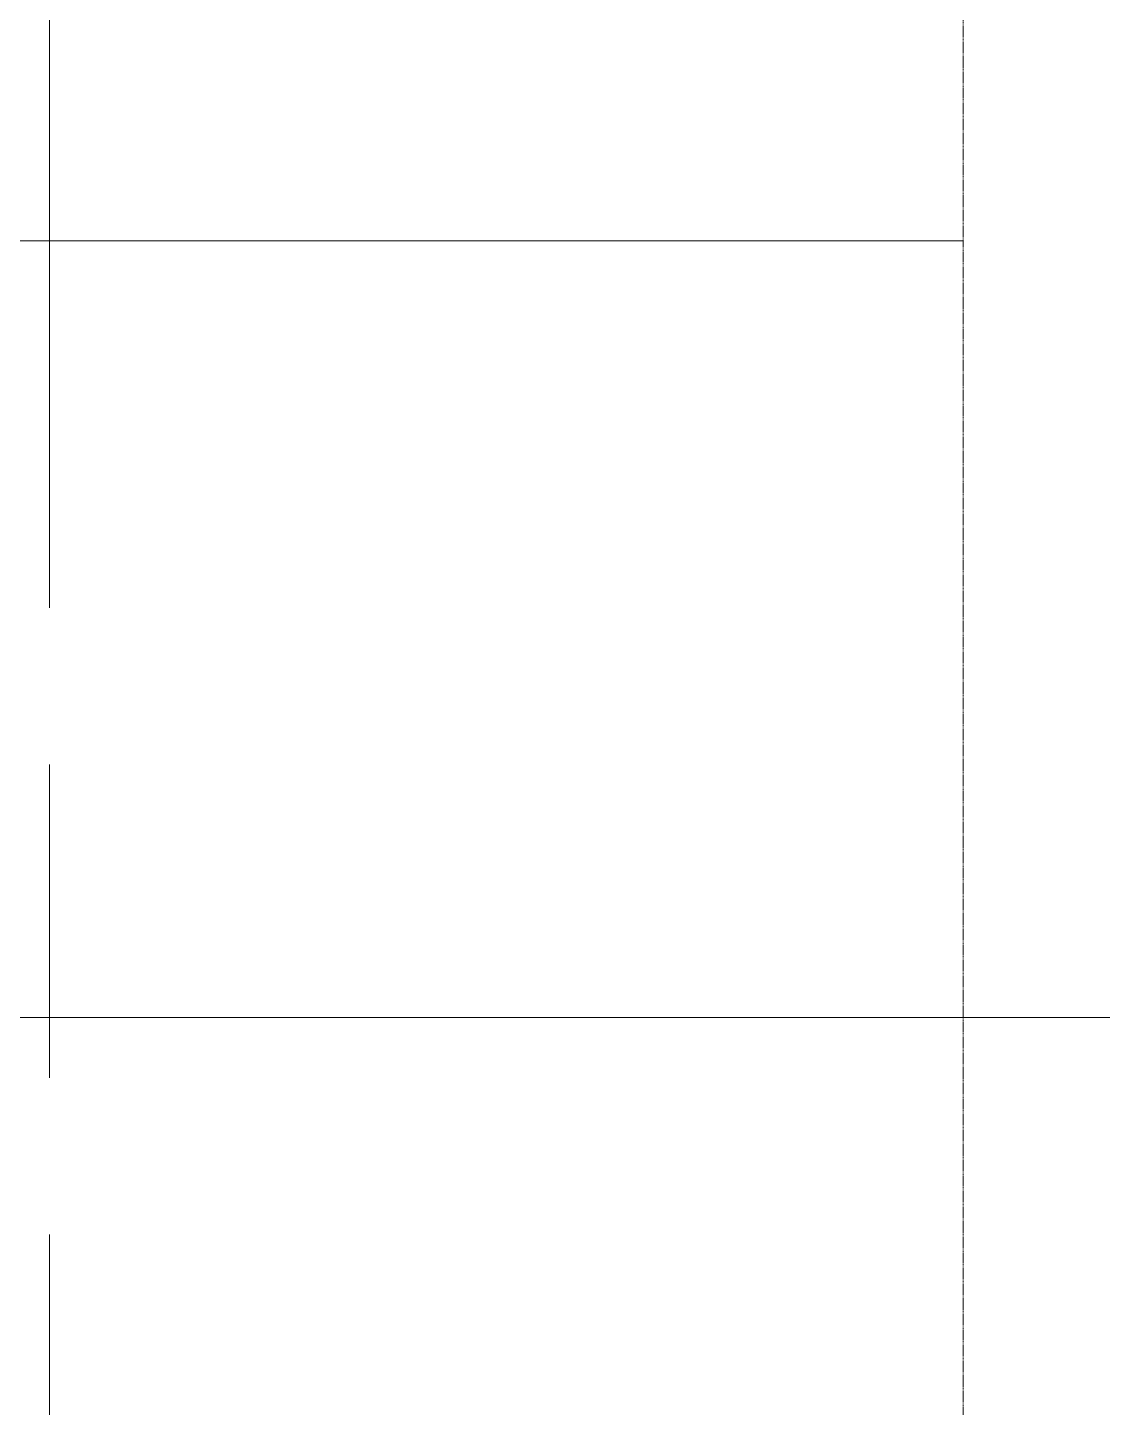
# Model space of a CAD drawing. Header units: millimetres. Extents: x -280308 to 6402717, y -14 to 2073074.
# Drawn here: x -31480 to -29627, y 563712 to 566091 of the extents above; entities that cross this region are included whole.
import ezdxf
from ezdxf.enums import TextEntityAlignment as Align

# ---------------------------------------------------------------- set-up
doc = ezdxf.new("R2010")
doc.units = ezdxf.units.MM
doc.linetypes.add('ACAD_ISO08W100', pattern=[36, 24, -3, 6, -3])
doc.linetypes.add('DASHED2', pattern=[0.375, 0.25, -0.125])
doc.layers.get('0').update_dxf_attribs({"lineweight": 0})
for name, color, linetype, lineweight in [('A-ANNOTATION', 144, 'Continuous', 0), ('A-FURN-EQPM', 177, 'Continuous', 0), ('A-Z22-T-Anno_Text', 152, 'Continuous', 9)]:
    doc.layers.add(name, color=color, linetype=linetype, lineweight=lineweight)
doc.layers.add('A-TEXT', color=254, linetype='Continuous')
doc.styles.get("Standard").update_dxf_attribs({"font": 'arial.ttf'})
doc.styles.add('TGF_A', font='arial.ttf')

# ---------------------------------------------------------------- blocks, each defined once
blk = doc.blocks.new('A$C3304e30a')
at = {"color": 0, "linetype": 'DASHED2', "lineweight": -2, "ltscale": 6}
for points in [[(0, -7225), (4000, -7225), (4000, -4825), (0, -4825)], [(0, -9625), (4000, -9625), (4000, -7225), (0, -7225)]]:
    blk.add_lwpolyline(points, close=True, dxfattribs=at)
blk = doc.blocks.new('*U552')
at = {"layer": 'A-ANNOTATION', "linetype": 'ACAD_ISO08W100', "ltscale": 0.25}
blk.add_lwpolyline([(0, -5), (0, -90.5606)], dxfattribs=at)
at = {"layer": 'A-TEXT'}
blk.add_attdef('N', text='', height=0.9, dxfattribs=at).set_placement((0, 2.75), align=Align.MIDDLE_CENTER)
blk = doc.blocks.new('A$Cf37525da')
at = {"color": 124, "xscale": -360.0000000000001, "yscale": 360.0000000000001, "zscale": 360.0000000000001, "rotation": 180}
blk.add_blockref('*U552', (-53750, -25932.8), dxfattribs=at)
blk = doc.blocks.new('*U540')
at = {"lineweight": -2}
blk.add_lwpolyline([(0.23438, 0), (7.63166, 0)], dxfattribs=at)
at = {"color": 7, "lineweight": -2, "style": 'TGF_A', "flags": 8}
for tag, height, p in [('NOTE1', 0.0625, (0, 0.3375)), ('DET', 0.09375, (0, 0.09612)), ('SHT', 0.075, (0, -0.10211)), ('NOTE2', 0.0625, (0, -0.39942))]:
    blk.add_attdef(tag, text='', height=height, dxfattribs=at).set_placement(p, align=Align.MIDDLE)
blk = doc.blocks.new('A$Cba193409')
at = {"layer": 'A-Z22-T-Anno_Text', "color": 7, "xscale": 4266.666666600002, "yscale": 4266.666666600002, "zscale": 4266.666666600002}
blk.add_blockref('*U540', (-74879.7, -8888.9), dxfattribs=at)
blk = doc.blocks.new('4')
at = {"ltscale": 0.25}
blk.add_blockref('A$Cf37525da', (22307.9, 573023.3), dxfattribs=at)
at = {"layer": 'A-FURN-EQPM', "color": 0, "linetype": 'ByBlock', "lineweight": -2, "ltscale": 0.25}
blk.add_blockref('A$Cba193409', (22557.9, 573273.3), dxfattribs=at)
at = {"layer": 'A-FURN-EQPM', "ltscale": 0.25}
blk.add_blockref('A$C3304e30a', (-33867.1, 572948.3), dxfattribs=at)

msp = doc.modelspace()

# ---------------------------------------------------------------- block references
msp.add_blockref('4', (0, 0))

doc.saveas('drawing.dxf')
